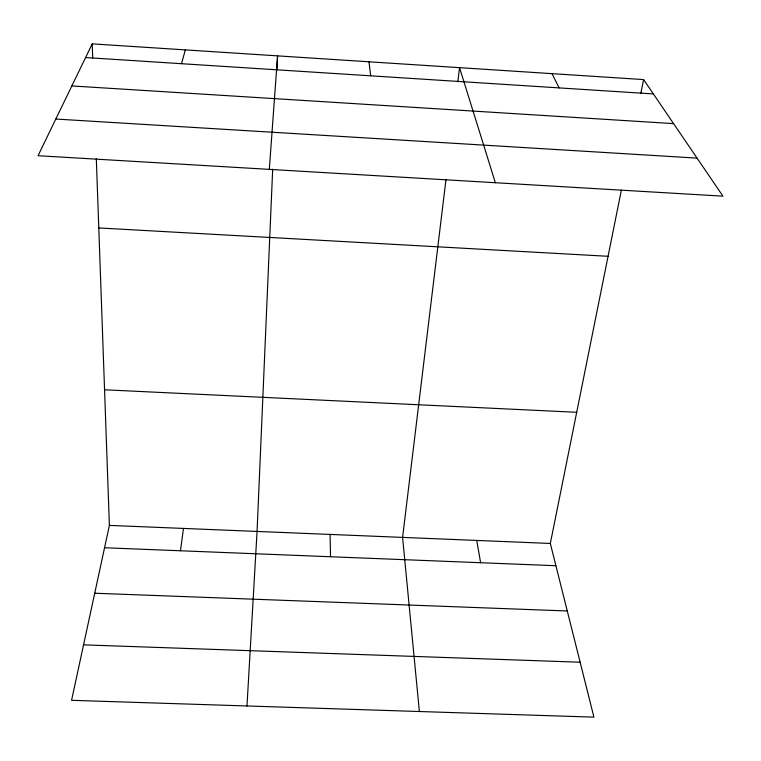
<?xml version="1.0" encoding="UTF-8"?>
<svg xmlns="http://www.w3.org/2000/svg" width="761" height="761" viewBox="0 0 761 761"><rect width="100%" height="100%" fill="white"/><g stroke="black" fill="none" stroke-linecap="round" stroke-linejoin="round"><path stroke-width="1.14" d="M272.685 169.161L257.066 531.444L246.983 705.97M276.966 70.041L277.575 55.867L269.318 169.37M445.965 179.663L402.588 537.399L419.378 711.516M457.837 81.808L459.549 67.662L495.354 182.716M180.452 550.764L183.496 528.429M96.305 158.478L109.394 525.394L71.563 700.32L593.922 717.138L550.327 543.449L621.395 190.031M640.8 93.536L643.606 79.582L92.224 43.862L38.05 155.71L722.95 196.167L643.606 79.582M181.527 63.696L185.323 49.893M83.558 644.852L580.139 662.222M94.725 593.228L567.278 610.978M104.561 547.749L555.91 565.718M109.394 525.394L550.327 543.449M104.552 389.784L576.695 412.291M98.787 227.939L608.068 256.295M55.81 119.039L697.057 158.117M71.838 85.936L673.58 123.624M85.593 57.551L653.376 93.936M552.01 73.646L559.116 87.896M476.728 540.434L480.619 562.721M368.98 61.793L370.693 75.824M92.224 43.862L92.728 58.055M330.093 534.431L330.531 556.748"/></g></svg>
